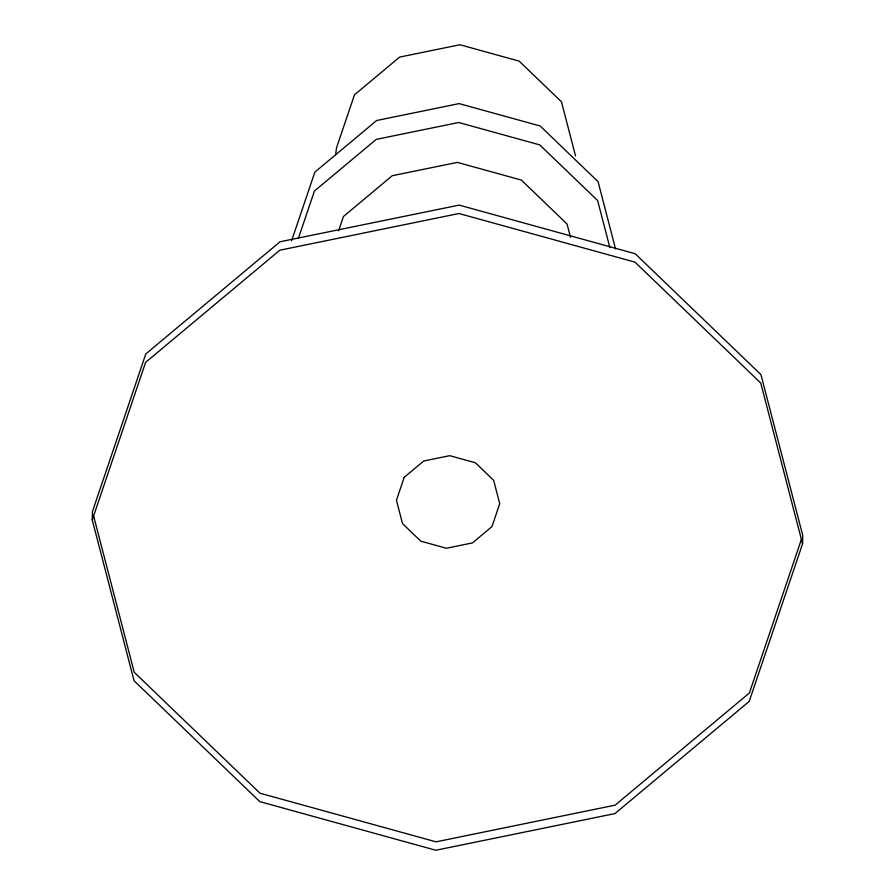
<?xml version="1.0" encoding="UTF-8"?>
<svg xmlns="http://www.w3.org/2000/svg" width="895" height="895" viewBox="0 0 895 895"><rect width="100%" height="100%" fill="white"/><g stroke="black" fill="none" stroke-linecap="round" stroke-linejoin="round"><path stroke-width="1.34" d="M92.252 519.928L92.442 511.515L145.807 353.928L280.034 241.773L459.169 205.1L635.193 253.732L760.951 374.636L802.748 535.423L802.558 543.836L749.193 701.423L614.966 813.577L435.831 850.25L259.807 801.618L134.049 680.715L92.252 519.928L145.616 362.352L279.844 250.197L458.967 213.513L635.002 262.145L760.761 383.049L802.558 543.836M335.636 154.768L336.52 147.854L354.476 94.825L399.651 57.09L459.918 44.75L519.156 61.117L561.467 101.795L575.53 155.898M291.625 240.733L314.85 172.131L376.65 120.501L459.124 103.607L540.166 125.994L598.073 181.663L615.559 248.967M298.337 238.506L314.425 191.027L376.224 139.385L458.699 122.503L539.741 144.889L597.636 200.558L609.887 247.658M338.623 230.798L343.467 216.478L392.256 175.711L457.367 162.387L521.349 180.063L567.061 224.007L570.518 237.287M801.394 539.394L749.384 692.999L615.156 805.153L436.033 841.837L259.998 793.205L134.239 672.302L93.505 515.565M404.204 477.315L396.451 500.227L402.526 523.597L420.807 541.184L446.404 548.255L472.448 542.918L491.959 526.607L499.723 503.706L493.648 480.324L475.357 462.749L449.771 455.678L423.727 461.003L404.204 477.315"/></g></svg>
